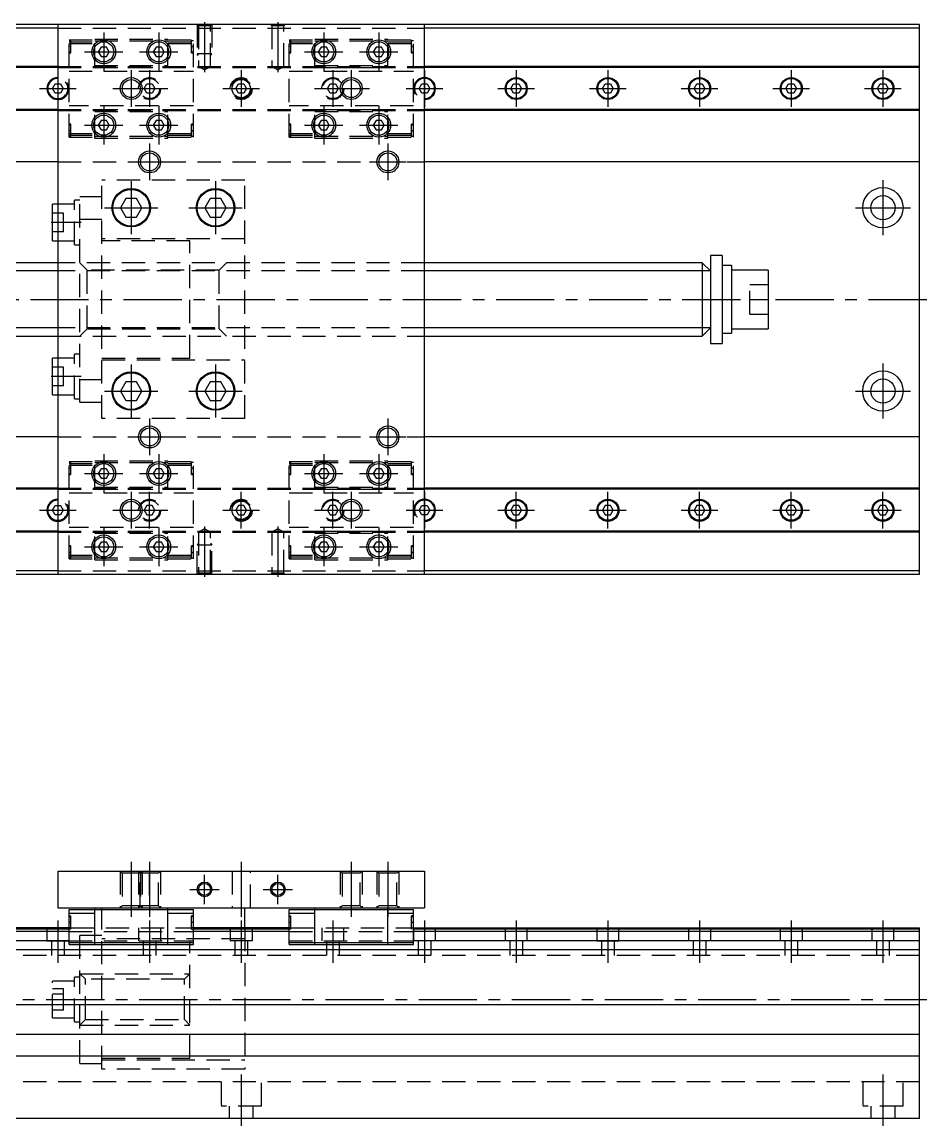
# Model space of a CAD drawing. Extents: x -2 to 717, y -8 to 317.
# Drawn here: x 470.3 to 717, y 15.5 to 316.5 of the extents above; entities that cross this region are included whole.
import ezdxf

# ---------------------------------------------------------------- set-up
doc = ezdxf.new("R2010")
doc.units = 0
doc.header["$LTSCALE"] = 0.5
doc.linetypes.add('CENTER', pattern=[50.8, 31.75, -6.35, 6.35, -6.35])
doc.linetypes.add('DASHED', pattern=[19.05, 12.7, -6.35])
for name, color, linetype in [('MSM_CENTER', 1, 'CENTER'), ('MSM_CONTINUOUS', 7, 'CONTINUOUS'), ('MSM_DASHED', 4, 'DASHED'), ('MSM_NARROW', 5, 'CONTINUOUS')]:
    doc.layers.add(name, color=color, linetype=linetype)

msp = doc.modelspace()

# ---------------------------------------------------------------- linework, layer by layer
at = {"layer": 'MSM_CENTER'}
for p, q in [((520.02, 316.54), (520.02, 302.86)), ((540.02, 316.54), (540.02, 302.86)), ((492.52, 313.66), (492.52, 303.16)), ((507.52, 313.66), (507.52, 303.16)), ((552.52, 313.66), (552.52, 303.16)), ((567.52, 313.66), (567.52, 303.16)), ((483.6, 309.91), (483.05, 309.91)), ((487.27, 308.41), (497.77, 308.41)), ((502.27, 308.41), (512.77, 308.41)), ((517, 309.91), (516.45, 309.91)), ((543.6, 309.91), (543.05, 309.91)), ((547.27, 308.41), (557.77, 308.41)), ((562.27, 308.41), (572.77, 308.41)), ((577, 309.91), (576.45, 309.91)), ((480.02, 303.41), (480.02, 293.41)), ((500.02, 303.41), (500.02, 293.41)), ((505.02, 303.41), (505.02, 293.41)), ((530.02, 303.41), (530.02, 293.41)), ((555.02, 303.41), (555.02, 293.41)), ((560.02, 303.41), (560.02, 293.41)), ((580.02, 303.41), (580.02, 293.41)), ((605.02, 303.41), (605.02, 293.41)), ((630.02, 303.41), (630.02, 293.41)), ((655.02, 303.41), (655.02, 293.41)), ((680.02, 303.41), (680.02, 293.41)), ((705.02, 303.41), (705.02, 293.41)), ((475.02, 298.41), (485.02, 298.41)), ((495.02, 298.41), (510.02, 298.41)), ((525.02, 298.41), (535.02, 298.41)), ((550.02, 298.41), (565.02, 298.41)), ((575.02, 298.41), (585.02, 298.41)), ((600.02, 298.41), (610.02, 298.41)), ((625.02, 298.41), (635.02, 298.41)), ((650.02, 298.41), (660.02, 298.41)), ((675.02, 298.41), (685.02, 298.41)), ((700.02, 298.41), (710.02, 298.41)), ((492.52, 293.66), (492.52, 283.16)), ((507.52, 293.66), (507.52, 283.16)), ((552.52, 293.66), (552.52, 283.16)), ((567.52, 293.66), (567.52, 283.16)), ((483.6, 286.91), (483.05, 286.91)), ((487.27, 288.41), (497.77, 288.41)), ((502.27, 288.41), (512.77, 288.41)), ((517, 286.91), (516.45, 286.91)), ((543.6, 286.91), (543.05, 286.91)), ((547.27, 288.41), (557.77, 288.41)), ((562.27, 288.41), (572.77, 288.41)), ((577, 286.91), (576.45, 286.91)), ((505.02, 283.41), (505.02, 273.41)), ((570.02, 283.41), (570.02, 273.41)), ((500.02, 278.41), (510.02, 278.41)), ((565.02, 278.41), (575.02, 278.41)), ((500.02, 273.16), (500.02, 258.66)), ((523.02, 273.16), (523.02, 258.66)), ((705.02, 273.41), (705.02, 258.41)), ((492.77, 265.91), (507.27, 265.91)), ((515.77, 265.91), (530.27, 265.91)), ((697.52, 265.91), (712.52, 265.91)), ((486.4, 261.91), (478.15, 261.91)), ((243.92, 240.91), (717.02, 240.91)), ((500.02, 223.16), (500.02, 208.66)), ((523.02, 223.16), (523.02, 208.66)), ((705.02, 223.41), (705.02, 208.41)), ((486.4, 219.91), (478.15, 219.91)), ((492.77, 215.91), (507.27, 215.91)), ((515.77, 215.91), (530.27, 215.91)), ((697.52, 215.91), (712.52, 215.91)), ((505.02, 208.41), (505.02, 198.41)), ((570.02, 208.41), (570.02, 198.41)), ((500.02, 203.41), (510.02, 203.41)), ((565.02, 203.41), (575.02, 203.41)), ((492.52, 198.66), (492.52, 188.16)), ((507.52, 198.66), (507.52, 188.16)), ((552.52, 198.66), (552.52, 188.16)), ((567.52, 198.66), (567.52, 188.16)), ((483.6, 194.91), (483.05, 194.91)), ((487.27, 193.41), (497.77, 193.41)), ((502.27, 193.41), (512.77, 193.41)), ((517, 194.91), (516.45, 194.91)), ((543.6, 194.91), (543.05, 194.91)), ((547.27, 193.41), (557.77, 193.41)), ((562.27, 193.41), (572.77, 193.41)), ((577, 194.91), (576.45, 194.91)), ((480.02, 188.41), (480.02, 178.41)), ((500.02, 188.41), (500.02, 178.41)), ((505.02, 178.41), (505.02, 188.41)), ((530.02, 178.41), (530.02, 188.41)), ((555.02, 178.41), (555.02, 188.41)), ((560.02, 188.41), (560.02, 178.41)), ((580.02, 188.41), (580.02, 178.41)), ((605.02, 178.41), (605.02, 188.41)), ((630.02, 178.41), (630.02, 188.41)), ((655.02, 178.41), (655.02, 188.41)), ((680.02, 178.41), (680.02, 188.41)), ((705.02, 178.41), (705.02, 188.41)), ((475.02, 183.41), (485.02, 183.41)), ((495.02, 183.41), (510.02, 183.41)), ((525.02, 183.41), (535.02, 183.41)), ((550.02, 183.41), (565.02, 183.41)), ((575.02, 183.41), (585.02, 183.41)), ((600.02, 183.41), (610.02, 183.41)), ((625.02, 183.41), (635.02, 183.41)), ((650.02, 183.41), (660.02, 183.41)), ((675.02, 183.41), (685.02, 183.41)), ((700.02, 183.41), (710.02, 183.41)), ((492.52, 178.66), (492.52, 168.16)), ((507.52, 178.66), (507.52, 168.16)), ((520.02, 178.97), (520.02, 165.29)), ((540.02, 178.97), (540.02, 165.29)), ((552.52, 178.66), (552.52, 168.16)), ((567.52, 178.66), (567.52, 168.16)), ((483.6, 171.91), (483.05, 171.91)), ((487.27, 173.41), (497.77, 173.41)), ((502.27, 173.41), (512.77, 173.41)), ((517, 171.91), (516.45, 171.91)), ((543.6, 171.91), (543.05, 171.91)), ((547.27, 173.41), (557.77, 173.41)), ((562.27, 173.41), (572.77, 173.41)), ((577, 171.91), (576.45, 171.91)), ((500.02, 87.5), (500.02, 72.5)), ((505.02, 87.5), (505.02, 72.5)), ((530.02, 87.5), (530.02, 72.5)), ((560.02, 87.5), (560.02, 72.5)), ((570.02, 87.5), (570.02, 72.5)), ((520.02, 76), (520.02, 84)), ((540.02, 76), (540.02, 84)), ((516.02, 80), (524.02, 80)), ((536.02, 80), (544.02, 80)), ((480.02, 71.5), (480.02, 60)), ((483.6, 71), (483.05, 71)), ((505.02, 71.5), (505.02, 60)), ((517, 71), (516.45, 71)), ((530.02, 71.5), (530.02, 60)), ((543.6, 71), (543.05, 71)), ((555.02, 71.5), (555.02, 60)), ((577, 71), (576.45, 71)), ((580.02, 71.5), (580.02, 60)), ((605.02, 71.5), (605.02, 60)), ((630.02, 71.5), (630.02, 60)), ((655.02, 71.5), (655.02, 60)), ((680.02, 71.5), (680.02, 60)), ((705.02, 71.5), (705.02, 60)), ((273.62, 50), (717.02, 50)), ((530.02, 29.5), (530.02, 15.5)), ((705.02, 29.5), (705.02, 15.5))]:
    msp.add_line(p, q, dxfattribs=at)
at = {"layer": 'MSM_CONTINUOUS'}
for p, q in [((480.02, 314.91), (345.02, 314.91)), ((715.02, 315.91), (345.07, 315.91)), ((480.02, 315.91), (480.02, 165.91)), ((580.02, 165.91), (580.02, 315.91)), ((715.02, 314.91), (580.02, 314.91)), ((715.02, 165.91), (715.02, 315.91)), ((491.79, 309.69), (491.05, 308.41)), ((491.05, 308.41), (491.79, 307.13)), ((493.26, 309.69), (491.79, 309.69)), ((491.79, 307.13), (493.26, 307.13)), ((494, 308.41), (493.26, 309.69)), ((493.26, 307.13), (494, 308.41)), ((506.79, 309.69), (506.05, 308.41)), ((506.05, 308.41), (506.79, 307.13)), ((508.26, 309.69), (506.79, 309.69)), ((506.79, 307.13), (508.26, 307.13)), ((509, 308.41), (508.26, 309.69)), ((508.26, 307.13), (509, 308.41)), ((551.79, 309.69), (551.05, 308.41)), ((551.05, 308.41), (551.79, 307.13)), ((553.26, 309.69), (551.79, 309.69)), ((551.79, 307.13), (553.26, 307.13)), ((554, 308.41), (553.26, 309.69)), ((553.26, 307.13), (554, 308.41)), ((566.79, 309.69), (566.05, 308.41)), ((566.05, 308.41), (566.79, 307.13)), ((568.26, 309.69), (566.79, 309.69)), ((566.79, 307.13), (568.26, 307.13)), ((569, 308.41), (568.26, 309.69)), ((568.26, 307.13), (569, 308.41)), ((480.02, 304.41), (345.02, 304.41)), ((480.02, 304.11), (345.02, 304.11)), ((715.02, 304.41), (580.02, 304.41)), ((714.97, 304.11), (580.02, 304.11)), ((714.97, 292.41), (714.97, 304.41)), ((478.55, 298.41), (479.29, 299.69)), ((479.29, 297.13), (478.55, 298.41)), ((479.29, 299.69), (480.02, 299.69)), ((580.02, 299.69), (580.76, 299.69)), ((580.76, 299.69), (581.5, 298.41)), ((581.5, 298.41), (580.76, 297.13)), ((603.55, 298.41), (604.29, 299.69)), ((604.29, 297.13), (603.55, 298.41)), ((604.29, 299.69), (605.76, 299.69)), ((605.76, 299.69), (606.5, 298.41)), ((606.5, 298.41), (605.76, 297.13)), ((628.55, 298.41), (629.29, 299.69)), ((629.29, 297.13), (628.55, 298.41)), ((629.29, 299.69), (630.76, 299.69)), ((630.76, 299.69), (631.5, 298.41)), ((631.5, 298.41), (630.76, 297.13)), ((653.55, 298.41), (654.29, 299.69)), ((654.29, 297.13), (653.55, 298.41)), ((654.29, 299.69), (655.76, 299.69)), ((655.76, 299.69), (656.5, 298.41)), ((656.5, 298.41), (655.76, 297.13)), ((678.55, 298.41), (679.29, 299.69)), ((679.29, 297.13), (678.55, 298.41)), ((679.29, 299.69), (680.76, 299.69)), ((680.76, 299.69), (681.5, 298.41)), ((681.5, 298.41), (680.76, 297.13)), ((703.55, 298.41), (704.29, 299.69)), ((704.29, 297.13), (703.55, 298.41)), ((704.29, 299.69), (705.76, 299.69)), ((705.76, 299.69), (706.5, 298.41)), ((706.5, 298.41), (705.76, 297.13)), ((480.02, 297.13), (479.29, 297.13)), ((580.76, 297.13), (580.02, 297.13)), ((605.76, 297.13), (604.29, 297.13)), ((630.76, 297.13), (629.29, 297.13)), ((655.76, 297.13), (654.29, 297.13)), ((680.76, 297.13), (679.29, 297.13)), ((705.76, 297.13), (704.29, 297.13)), ((480.02, 292.71), (345.02, 292.71)), ((480.02, 292.41), (345.02, 292.41)), ((714.97, 292.71), (580.02, 292.71)), ((714.97, 292.41), (580.02, 292.41)), ((491.79, 289.69), (491.05, 288.41)), ((493.26, 289.69), (491.79, 289.69)), ((494, 288.41), (493.26, 289.69)), ((506.79, 289.69), (506.05, 288.41)), ((508.26, 289.69), (506.79, 289.69)), ((509, 288.41), (508.26, 289.69)), ((551.79, 289.69), (551.05, 288.41)), ((553.26, 289.69), (551.79, 289.69)), ((554, 288.41), (553.26, 289.69)), ((566.79, 289.69), (566.05, 288.41)), ((568.26, 289.69), (566.79, 289.69)), ((569, 288.41), (568.26, 289.69)), ((491.05, 288.41), (491.79, 287.13)), ((491.79, 287.13), (493.26, 287.13)), ((493.26, 287.13), (494, 288.41)), ((506.05, 288.41), (506.79, 287.13)), ((506.79, 287.13), (508.26, 287.13)), ((508.26, 287.13), (509, 288.41)), ((551.05, 288.41), (551.79, 287.13)), ((551.79, 287.13), (553.26, 287.13)), ((553.26, 287.13), (554, 288.41)), ((566.05, 288.41), (566.79, 287.13)), ((566.79, 287.13), (568.26, 287.13)), ((568.26, 287.13), (569, 288.41)), ((480.02, 278.41), (345.02, 278.41)), ((715.02, 278.41), (580.02, 278.41)), ((498.56, 268.45), (497.09, 265.91)), ((501.49, 268.45), (498.56, 268.45)), ((502.96, 265.91), (501.49, 268.45)), ((521.56, 268.45), (520.09, 265.91)), ((524.49, 268.45), (521.56, 268.45)), ((525.96, 265.91), (524.49, 268.45)), ((478.52, 256.91), (478.52, 266.91)), ((480.02, 266.91), (478.52, 266.91)), ((497.09, 265.91), (498.56, 263.37)), ((501.49, 263.37), (502.96, 265.91)), ((520.09, 265.91), (521.56, 263.37)), ((524.49, 263.37), (525.96, 265.91)), ((498.56, 263.37), (501.49, 263.37)), ((521.56, 263.37), (524.49, 263.37)), ((478.52, 256.91), (480.02, 256.91)), ((658.02, 252.91), (658.02, 228.91)), ((661.22, 252.91), (658.02, 252.91)), ((661.22, 252.91), (661.22, 228.91)), ((480.02, 250.91), (345.02, 250.91)), ((655.77, 250.91), (580.02, 250.91)), ((658.02, 248.66), (655.77, 250.91)), ((655.77, 250.91), (655.77, 230.91)), ((663.72, 250.11), (661.22, 250.11)), ((663.72, 250.11), (663.72, 231.71)), ((673.72, 248.91), (663.72, 248.91)), ((673.72, 248.91), (673.72, 232.91)), ((655.77, 230.91), (658.02, 233.16)), ((663.72, 232.91), (673.72, 232.91)), ((345.02, 230.91), (480.02, 230.91)), ((580.02, 230.91), (655.77, 230.91)), ((658.02, 228.91), (661.22, 228.91)), ((661.22, 231.71), (663.72, 231.71)), ((478.52, 214.91), (478.52, 224.91)), ((480.02, 224.91), (478.52, 224.91)), ((498.56, 218.45), (497.09, 215.91)), ((501.49, 218.45), (498.56, 218.45)), ((502.96, 215.91), (501.49, 218.45)), ((521.56, 218.45), (520.09, 215.91)), ((524.49, 218.45), (521.56, 218.45)), ((525.96, 215.91), (524.49, 218.45)), ((478.52, 214.91), (480.02, 214.91)), ((497.09, 215.91), (498.56, 213.37)), ((501.49, 213.37), (502.96, 215.91)), ((520.09, 215.91), (521.56, 213.37)), ((524.49, 213.37), (525.96, 215.91)), ((498.56, 213.37), (501.49, 213.37)), ((521.56, 213.37), (524.49, 213.37)), ((480.02, 203.41), (345.02, 203.41)), ((715.02, 203.41), (580.02, 203.41)), ((491.79, 194.69), (491.05, 193.41)), ((491.05, 193.41), (491.79, 192.13)), ((493.26, 194.69), (491.79, 194.69)), ((494, 193.41), (493.26, 194.69)), ((493.26, 192.13), (494, 193.41)), ((506.79, 194.69), (506.05, 193.41)), ((506.05, 193.41), (506.79, 192.13)), ((508.26, 194.69), (506.79, 194.69)), ((509, 193.41), (508.26, 194.69)), ((508.26, 192.13), (509, 193.41)), ((551.79, 194.69), (551.05, 193.41)), ((551.05, 193.41), (551.79, 192.13)), ((553.26, 194.69), (551.79, 194.69)), ((554, 193.41), (553.26, 194.69)), ((553.26, 192.13), (554, 193.41)), ((566.79, 194.69), (566.05, 193.41)), ((566.05, 193.41), (566.79, 192.13)), ((568.26, 194.69), (566.79, 194.69)), ((569, 193.41), (568.26, 194.69)), ((568.26, 192.13), (569, 193.41)), ((491.79, 192.13), (493.26, 192.13)), ((506.79, 192.13), (508.26, 192.13)), ((551.79, 192.13), (553.26, 192.13)), ((566.79, 192.13), (568.26, 192.13)), ((480.02, 189.41), (345.02, 189.41)), ((480.02, 189.11), (345.02, 189.11)), ((714.97, 189.41), (580.02, 189.41)), ((714.97, 189.11), (580.02, 189.11)), ((714.97, 177.41), (714.97, 189.41)), ((478.55, 183.41), (479.29, 184.69)), ((479.29, 184.69), (480.02, 184.69)), ((580.02, 184.69), (580.76, 184.69)), ((580.76, 184.69), (581.5, 183.41)), ((604.29, 184.69), (603.55, 183.41)), ((605.76, 184.69), (604.29, 184.69)), ((606.5, 183.41), (605.76, 184.69)), ((629.29, 184.69), (628.55, 183.41)), ((630.76, 184.69), (629.29, 184.69)), ((631.5, 183.41), (630.76, 184.69)), ((654.29, 184.69), (653.55, 183.41)), ((655.76, 184.69), (654.29, 184.69)), ((656.5, 183.41), (655.76, 184.69)), ((679.29, 184.69), (678.55, 183.41)), ((680.76, 184.69), (679.29, 184.69)), ((681.5, 183.41), (680.76, 184.69)), ((704.29, 184.69), (703.55, 183.41)), ((705.76, 184.69), (704.29, 184.69)), ((706.5, 183.41), (705.76, 184.69)), ((479.29, 182.13), (478.55, 183.41)), ((480.02, 182.13), (479.29, 182.13)), ((580.76, 182.13), (580.02, 182.13)), ((581.5, 183.41), (580.76, 182.13)), ((603.55, 183.41), (604.29, 182.13)), ((604.29, 182.13), (605.76, 182.13)), ((605.76, 182.13), (606.5, 183.41)), ((628.55, 183.41), (629.29, 182.13)), ((629.29, 182.13), (630.76, 182.13)), ((630.76, 182.13), (631.5, 183.41)), ((653.55, 183.41), (654.29, 182.13)), ((654.29, 182.13), (655.76, 182.13)), ((655.76, 182.13), (656.5, 183.41)), ((678.55, 183.41), (679.29, 182.13)), ((679.29, 182.13), (680.76, 182.13)), ((680.76, 182.13), (681.5, 183.41)), ((703.55, 183.41), (704.29, 182.13)), ((704.29, 182.13), (705.76, 182.13)), ((705.76, 182.13), (706.5, 183.41)), ((480.02, 177.71), (345.02, 177.71)), ((714.97, 177.71), (580.02, 177.71)), ((480.02, 177.41), (345.02, 177.41)), ((491.79, 174.69), (491.05, 173.41)), ((493.26, 174.69), (491.79, 174.69)), ((494, 173.41), (493.26, 174.69)), ((506.79, 174.69), (506.05, 173.41)), ((508.26, 174.69), (506.79, 174.69)), ((509, 173.41), (508.26, 174.69)), ((551.79, 174.69), (551.05, 173.41)), ((553.26, 174.69), (551.79, 174.69)), ((554, 173.41), (553.26, 174.69)), ((566.79, 174.69), (566.05, 173.41)), ((568.26, 174.69), (566.79, 174.69)), ((569, 173.41), (568.26, 174.69)), ((715.02, 177.41), (580.02, 177.41)), ((491.05, 173.41), (491.79, 172.13)), ((491.79, 172.13), (493.26, 172.13)), ((493.26, 172.13), (494, 173.41)), ((506.05, 173.41), (506.79, 172.13)), ((506.79, 172.13), (508.26, 172.13)), ((508.26, 172.13), (509, 173.41)), ((551.05, 173.41), (551.79, 172.13)), ((551.79, 172.13), (553.26, 172.13)), ((553.26, 172.13), (554, 173.41)), ((566.05, 173.41), (566.79, 172.13)), ((566.79, 172.13), (568.26, 172.13)), ((568.26, 172.13), (569, 173.41)), ((480.02, 166.91), (345.02, 166.91)), ((715.02, 165.91), (345.07, 165.91)), ((715.02, 166.91), (580.02, 166.91)), ((480.02, 85), (480.02, 75)), ((480.02, 85), (580.02, 85)), ((580.02, 85), (580.02, 75)), ((480.02, 75), (580.02, 75)), ((483.07, 74.5), (516.97, 74.5)), ((483.07, 65), (483.07, 74.5)), ((483.07, 73.5), (490.07, 73.5)), ((483.07, 72.8), (483.57, 72.8)), ((483.57, 72.5), (483.07, 72.5)), ((483.57, 69.2), (483.57, 72.8)), ((490.07, 65), (490.07, 75)), ((509.97, 65), (509.97, 75)), ((509.97, 73.5), (516.97, 73.5)), ((516.47, 69.2), (516.47, 72.8)), ((516.97, 72.8), (516.47, 72.8)), ((516.97, 72.5), (516.47, 72.5)), ((516.97, 65), (516.97, 74.5)), ((531.02, 69.5), (531.02, 75)), ((543.07, 65), (543.07, 74.5)), ((543.07, 74.5), (576.97, 74.5)), ((543.07, 73.5), (550.07, 73.5)), ((543.07, 72.8), (543.57, 72.8)), ((543.57, 72.5), (543.07, 72.5)), ((543.57, 69.2), (543.57, 72.8)), ((550.07, 65), (550.07, 75)), ((569.97, 65), (569.97, 75)), ((569.97, 73.5), (576.97, 73.5)), ((576.97, 72.8), (576.47, 72.8)), ((576.47, 69.2), (576.47, 72.8)), ((576.97, 72.5), (576.47, 72.5)), ((576.97, 65), (576.97, 74.5)), ((483.57, 69.5), (345.02, 69.5)), ((543.57, 69.5), (516.47, 69.5)), ((576.47, 69.5), (714.97, 69.5)), ((714.97, 63.5), (714.97, 69.5)), ((483.57, 69.2), (345.02, 69.2)), ((483.07, 68.55), (345.02, 68.55)), ((483.57, 69.2), (483.07, 69.2)), ((516.47, 69.2), (516.97, 69.2)), ((543.07, 69.2), (516.97, 69.2)), ((543.07, 68.55), (516.97, 68.55)), ((543.57, 69.2), (543.07, 69.2)), ((714.97, 69.2), (576.97, 69.2)), ((714.97, 68.55), (576.97, 68.55)), ((483.07, 65.95), (345.02, 65.95)), ((715.02, 63.5), (345.02, 63.5)), ((483.07, 65.5), (516.97, 65.5)), ((483.07, 65), (516.97, 65)), ((543.07, 65.5), (576.97, 65.5)), ((543.07, 65), (576.97, 65)), ((714.97, 65.95), (576.97, 65.95)), ((715.02, 17.5), (715.02, 63.5)), ((715.02, 48.5), (345.02, 48.5)), ((345.02, 40.5), (715.02, 40.5)), ((715.02, 34.5), (345.02, 34.5)), ((715.02, 17.5), (345.02, 17.5))]:
    msp.add_line(p, q, dxfattribs=at)
for centre, radius in [((492.52, 308.41), 3.25), ((492.52, 308.41), 2.75), ((507.52, 308.41), 3.25), ((507.52, 308.41), 2.75), ((552.52, 308.41), 3.25), ((552.52, 308.41), 2.75), ((567.52, 308.41), 3.25), ((567.52, 308.41), 2.75), ((605.02, 298.41), 3), ((605.02, 298.41), 2.75), ((630.02, 298.41), 3), ((630.02, 298.41), 2.75), ((655.02, 298.41), 3), ((655.02, 298.41), 2.75), ((680.02, 298.41), 3), ((680.02, 298.41), 2.75), ((705.02, 298.41), 3), ((705.02, 298.41), 2.75), ((500.02, 298.41), 2.46), ((530.02, 298.41), 2.5), ((560.02, 298.41), 2.46), ((492.52, 288.41), 3.25), ((492.52, 288.41), 2.75), ((507.52, 288.41), 3.25), ((507.52, 288.41), 2.75), ((552.52, 288.41), 3.25), ((552.52, 288.41), 2.75), ((567.52, 288.41), 3.25), ((567.52, 288.41), 2.75), ((505.02, 278.41), 2.46), ((570.02, 278.41), 2.46), ((500.02, 265.91), 5.25), ((523.02, 265.91), 5.25), ((705.02, 265.91), 5.5), ((500.02, 265.91), 5), ((523.02, 265.91), 5), ((705.02, 265.91), 3.3), ((500.02, 215.91), 5.25), ((500.02, 215.91), 5), ((523.02, 215.91), 5.25), ((523.02, 215.91), 5), ((705.02, 215.91), 5.5), ((705.02, 215.91), 3.3), ((505.02, 203.41), 2.46), ((570.02, 203.41), 2.46), ((492.52, 193.41), 3.25), ((492.52, 193.41), 2.75), ((507.52, 193.41), 3.25), ((507.52, 193.41), 2.75), ((552.52, 193.41), 3.25), ((552.52, 193.41), 2.75), ((567.52, 193.41), 3.25), ((567.52, 193.41), 2.75), ((500.02, 183.41), 2.46), ((530.02, 183.41), 2.5), ((560.02, 183.41), 2.46), ((605.02, 183.41), 3), ((605.02, 183.41), 2.75), ((630.02, 183.41), 3), ((630.02, 183.41), 2.75), ((655.02, 183.41), 3), ((655.02, 183.41), 2.75), ((680.02, 183.41), 3), ((680.02, 183.41), 2.75), ((705.02, 183.41), 3), ((705.02, 183.41), 2.75), ((492.52, 173.41), 3.25), ((492.52, 173.41), 2.75), ((507.52, 173.41), 3.25), ((507.52, 173.41), 2.75), ((552.52, 173.41), 3.25), ((552.52, 173.41), 2.75), ((567.52, 173.41), 3.25), ((567.52, 173.41), 2.75), ((520.02, 80), 1.62), ((540.02, 80), 1.62)]:
    msp.add_circle(centre, radius, dxfattribs=at)
for centre, radius, start, end in [((480.02, 298.41), 3, 90, 270), ((480.02, 298.41), 2.75, 90, 270), ((580.02, 298.41), 3, 270, 90), ((580.02, 298.41), 2.75, 270, 90), ((480.02, 183.41), 3, 90, 270), ((480.02, 183.41), 2.75, 90, 270), ((580.02, 183.41), 3, 270, 90), ((580.02, 183.41), 2.75, 270, 90)]:
    msp.add_arc(centre, radius, start, end, dxfattribs=at)
at = {"layer": 'MSM_DASHED'}
for p, q in [((480.02, 314.91), (580.02, 314.91)), ((518.02, 315.91), (518.4, 315.54)), ((518.02, 315.91), (518.02, 307.91)), ((518.4, 315.54), (518.4, 304.41)), ((521.65, 315.54), (518.4, 315.54)), ((521.65, 315.54), (522.02, 315.91)), ((521.65, 304.41), (521.65, 315.54)), ((522.02, 315.91), (522.02, 307.91)), ((538.02, 315.91), (538.4, 315.54)), ((538.4, 315.54), (538.4, 304.41)), ((541.65, 315.54), (538.4, 315.54)), ((541.65, 315.54), (542.02, 315.91)), ((541.65, 304.41), (541.65, 315.54)), ((483.07, 285.16), (483.07, 311.66)), ((483.07, 311.66), (490.07, 311.66)), ((483.57, 311.41), (483.07, 311.41)), ((483.07, 311.16), (490.07, 311.16)), ((483.07, 310.66), (490.07, 310.66)), ((483.57, 308.11), (483.57, 311.66)), ((490.07, 311.91), (509.97, 311.91)), ((490.07, 304.16), (490.07, 311.91)), ((490.07, 311.41), (509.97, 311.41)), ((509.97, 304.16), (509.97, 311.91)), ((509.97, 311.66), (516.97, 311.66)), ((509.97, 311.16), (516.97, 311.16)), ((509.97, 310.66), (516.97, 310.66)), ((516.47, 308.11), (516.47, 311.66)), ((516.97, 311.41), (516.47, 311.41)), ((516.97, 285.16), (516.97, 311.66)), ((543.07, 311.66), (550.07, 311.66)), ((543.07, 285.16), (543.07, 311.66)), ((543.57, 311.41), (543.07, 311.41)), ((543.07, 311.16), (550.07, 311.16)), ((543.07, 310.66), (550.07, 310.66)), ((543.57, 308.11), (543.57, 311.66)), ((550.07, 311.91), (569.97, 311.91)), ((550.07, 304.16), (550.07, 311.91)), ((550.07, 311.41), (569.97, 311.41)), ((569.97, 304.16), (569.97, 311.91)), ((569.97, 311.66), (576.97, 311.66)), ((569.97, 311.16), (576.97, 311.16)), ((569.97, 310.66), (576.97, 310.66)), ((576.47, 308.11), (576.47, 311.66)), ((576.97, 311.41), (576.47, 311.41)), ((576.97, 285.16), (576.97, 311.66)), ((483.57, 309.91), (483.07, 309.91)), ((483.07, 308.41), (483.57, 308.41)), ((483.07, 308.11), (483.57, 308.11)), ((516.47, 309.91), (516.97, 309.91)), ((516.47, 308.41), (516.97, 308.41)), ((516.47, 308.11), (516.97, 308.11)), ((522.02, 307.91), (518.02, 307.91)), ((518.4, 307.41), (518.02, 307.91)), ((521.65, 307.41), (522.02, 307.91)), ((543.57, 309.91), (543.07, 309.91)), ((543.07, 308.41), (543.57, 308.41)), ((543.07, 308.11), (543.57, 308.11)), ((576.47, 309.91), (576.97, 309.91)), ((576.47, 308.41), (576.97, 308.41)), ((576.47, 308.11), (576.97, 308.11)), ((480.02, 304.41), (580.02, 304.41)), ((480.02, 304.11), (580.02, 304.11)), ((490.07, 304.66), (509.97, 304.66)), ((490.07, 304.16), (509.97, 304.16)), ((518.4, 304.41), (520.02, 303.48)), ((520.02, 303.48), (521.65, 304.41)), ((538.4, 304.41), (540.02, 303.48)), ((540.02, 303.48), (541.65, 304.41)), ((550.07, 304.66), (569.97, 304.66)), ((550.07, 304.16), (569.97, 304.16)), ((480.02, 301.56), (480.02, 295.26)), ((483.07, 303.16), (516.97, 303.16)), ((543.07, 303.16), (576.97, 303.16)), ((480.02, 299.69), (480.76, 299.69)), ((480.76, 299.69), (481.5, 298.41)), ((481.5, 298.41), (480.76, 297.13)), ((503.55, 298.41), (504.29, 299.69)), ((504.29, 297.13), (503.55, 298.41)), ((504.29, 299.69), (505.76, 299.69)), ((505.76, 299.69), (506.5, 298.41)), ((506.5, 298.41), (505.76, 297.13)), ((528.55, 298.41), (529.29, 299.69)), ((529.29, 297.13), (528.55, 298.41)), ((529.29, 299.69), (530.76, 299.69)), ((530.76, 299.69), (531.5, 298.41)), ((531.5, 298.41), (530.76, 297.13)), ((553.55, 298.41), (554.29, 299.69)), ((554.29, 297.13), (553.55, 298.41)), ((554.29, 299.69), (555.76, 299.69)), ((555.76, 299.69), (556.5, 298.41)), ((556.5, 298.41), (555.76, 297.13)), ((578.55, 298.41), (579.29, 299.69)), ((579.29, 297.13), (578.55, 298.41)), ((579.29, 299.69), (580.02, 299.69)), ((480.76, 297.13), (480.02, 297.13)), ((505.76, 297.13), (504.29, 297.13)), ((530.76, 297.13), (529.29, 297.13)), ((555.76, 297.13), (554.29, 297.13)), ((580.02, 297.13), (579.29, 297.13)), ((480.02, 292.71), (580.02, 292.71)), ((480.02, 292.41), (580.02, 292.41)), ((516.97, 293.66), (483.07, 293.66)), ((490.07, 292.66), (509.97, 292.66)), ((490.07, 284.91), (490.07, 292.66)), ((490.07, 292.16), (509.97, 292.16)), ((509.97, 284.91), (509.97, 292.66)), ((576.97, 293.66), (543.07, 293.66)), ((550.07, 292.66), (569.97, 292.66)), ((550.07, 284.91), (550.07, 292.66)), ((550.07, 292.16), (569.97, 292.16)), ((569.97, 284.91), (569.97, 292.66)), ((483.57, 288.71), (483.07, 288.71)), ((483.57, 288.41), (483.07, 288.41)), ((483.57, 286.91), (483.07, 286.91)), ((483.07, 286.16), (490.07, 286.16)), ((483.57, 285.16), (483.57, 288.71)), ((509.97, 286.16), (516.97, 286.16)), ((516.47, 285.16), (516.47, 288.71)), ((516.97, 288.71), (516.47, 288.71)), ((516.97, 288.41), (516.47, 288.41)), ((516.47, 286.91), (516.97, 286.91)), ((543.57, 288.71), (543.07, 288.71)), ((543.57, 288.41), (543.07, 288.41)), ((543.57, 286.91), (543.07, 286.91)), ((543.07, 286.16), (550.07, 286.16)), ((543.57, 285.16), (543.57, 288.71)), ((569.97, 286.16), (576.97, 286.16)), ((576.47, 285.16), (576.47, 288.71)), ((576.97, 288.71), (576.47, 288.71)), ((576.97, 288.41), (576.47, 288.41)), ((576.47, 286.91), (576.97, 286.91)), ((483.07, 285.66), (490.07, 285.66)), ((483.07, 285.41), (483.57, 285.41)), ((483.07, 285.16), (490.07, 285.16)), ((490.07, 285.41), (509.97, 285.41)), ((490.07, 284.91), (509.97, 284.91)), ((509.97, 285.66), (516.97, 285.66)), ((509.97, 285.16), (516.97, 285.16)), ((516.47, 285.41), (516.97, 285.41)), ((543.07, 285.66), (550.07, 285.66)), ((543.07, 285.41), (543.57, 285.41)), ((543.07, 285.16), (550.07, 285.16)), ((550.07, 285.41), (569.97, 285.41)), ((550.07, 284.91), (569.97, 284.91)), ((569.97, 285.66), (576.97, 285.66)), ((569.97, 285.16), (576.97, 285.16)), ((576.47, 285.41), (576.97, 285.41)), ((480.02, 278.41), (580.02, 278.41)), ((531.02, 273.41), (492.02, 273.41)), ((492.02, 208.41), (492.02, 273.41)), ((531.02, 208.41), (531.02, 273.41)), ((484.52, 255.81), (484.52, 268.01)), ((486.02, 268.01), (484.52, 268.01)), ((492.02, 268.91), (486.02, 268.91)), ((486.02, 212.91), (486.02, 268.91)), ((484.52, 266.91), (480.02, 266.91)), ((481.52, 264.45), (478.52, 264.45)), ((481.52, 261.91), (478.52, 261.91)), ((481.52, 259.37), (481.52, 264.45)), ((486.02, 262.77), (492.02, 262.77)), ((481.52, 259.37), (478.52, 259.37)), ((480.02, 256.91), (484.52, 256.91)), ((531.02, 257.41), (492.02, 257.41)), ((516.02, 256.91), (492.02, 256.91)), ((516.02, 224.91), (516.02, 256.91)), ((484.52, 255.81), (486.02, 255.81)), ((580.02, 250.91), (480.02, 250.91)), ((488.02, 248.91), (486.02, 250.91)), ((526.02, 250.91), (524.02, 248.91)), ((580.02, 248.66), (480.02, 248.66)), ((524.02, 248.91), (488.02, 248.91)), ((488.02, 232.91), (488.02, 248.91)), ((524.02, 232.91), (524.02, 248.91)), ((668.72, 244.97), (673.72, 244.97)), ((668.72, 236.85), (668.72, 244.97)), ((668.72, 240.91), (673.72, 240.91)), ((668.72, 236.85), (673.72, 236.85)), ((580.02, 233.16), (480.02, 233.16)), ((486.02, 230.91), (488.02, 232.91)), ((488.02, 232.91), (524.02, 232.91)), ((524.02, 232.91), (526.02, 230.91)), ((480.02, 230.91), (580.02, 230.91)), ((484.52, 213.81), (484.52, 226.01)), ((486.02, 226.01), (484.52, 226.01)), ((484.52, 224.91), (480.02, 224.91)), ((492.02, 224.91), (516.02, 224.91)), ((492.02, 224.41), (531.02, 224.41)), ((481.52, 222.45), (478.52, 222.45)), ((481.52, 219.91), (478.52, 219.91)), ((481.52, 217.37), (481.52, 222.45)), ((481.52, 217.37), (478.52, 217.37)), ((486.02, 219.06), (492.02, 219.06)), ((480.02, 214.91), (484.52, 214.91)), ((484.52, 213.81), (486.02, 213.81)), ((486.02, 212.91), (492.02, 212.91)), ((531.02, 208.41), (492.02, 208.41)), ((480.02, 203.41), (580.02, 203.41)), ((483.07, 196.66), (490.07, 196.66)), ((483.07, 170.16), (483.07, 196.66)), ((483.57, 196.41), (483.07, 196.41)), ((483.07, 196.16), (490.07, 196.16)), ((483.57, 193.11), (483.57, 196.66)), ((490.07, 196.91), (509.97, 196.91)), ((490.07, 189.16), (490.07, 196.91)), ((490.07, 196.41), (509.97, 196.41)), ((509.97, 189.16), (509.97, 196.91)), ((509.97, 196.66), (516.97, 196.66)), ((509.97, 196.16), (516.97, 196.16)), ((516.47, 193.11), (516.47, 196.66)), ((516.97, 196.41), (516.47, 196.41)), ((516.97, 170.16), (516.97, 196.66)), ((543.07, 196.66), (550.07, 196.66)), ((543.07, 170.16), (543.07, 196.66)), ((543.57, 196.41), (543.07, 196.41)), ((543.07, 196.16), (550.07, 196.16)), ((543.57, 193.11), (543.57, 196.66)), ((550.07, 196.91), (569.97, 196.91)), ((550.07, 189.16), (550.07, 196.91)), ((550.07, 196.41), (569.97, 196.41)), ((569.97, 189.16), (569.97, 196.91)), ((569.97, 196.66), (576.97, 196.66)), ((569.97, 196.16), (576.97, 196.16)), ((576.47, 193.11), (576.47, 196.66)), ((576.97, 196.41), (576.47, 196.41)), ((576.97, 170.16), (576.97, 196.66)), ((483.07, 195.66), (490.07, 195.66)), ((483.57, 194.91), (483.07, 194.91)), ((483.07, 193.41), (483.57, 193.41)), ((483.07, 193.11), (483.57, 193.11)), ((509.97, 195.66), (516.97, 195.66)), ((516.47, 194.91), (516.97, 194.91)), ((516.47, 193.41), (516.97, 193.41)), ((516.47, 193.11), (516.97, 193.11)), ((543.07, 195.66), (550.07, 195.66)), ((543.57, 194.91), (543.07, 194.91)), ((543.07, 193.41), (543.57, 193.41)), ((543.07, 193.11), (543.57, 193.11)), ((569.97, 195.66), (576.97, 195.66)), ((576.47, 194.91), (576.97, 194.91)), ((576.47, 193.41), (576.97, 193.41)), ((576.47, 193.11), (576.97, 193.11)), ((490.07, 189.66), (509.97, 189.66)), ((550.07, 189.66), (569.97, 189.66)), ((480.02, 189.41), (580.02, 189.41)), ((480.02, 189.11), (580.02, 189.11)), ((483.07, 188.16), (516.97, 188.16)), ((490.07, 189.16), (509.97, 189.16)), ((543.07, 188.16), (576.97, 188.16)), ((550.07, 189.16), (569.97, 189.16)), ((480.02, 186.56), (480.02, 180.26)), ((480.02, 184.69), (480.76, 184.69)), ((480.76, 184.69), (481.5, 183.41)), ((504.29, 184.69), (503.55, 183.41)), ((505.76, 184.69), (504.29, 184.69)), ((506.5, 183.41), (505.76, 184.69)), ((529.29, 184.69), (528.55, 183.41)), ((530.76, 184.69), (529.29, 184.69)), ((531.5, 183.41), (530.76, 184.69)), ((554.29, 184.69), (553.55, 183.41)), ((555.76, 184.69), (554.29, 184.69)), ((556.5, 183.41), (555.76, 184.69)), ((578.55, 183.41), (579.29, 184.69)), ((579.29, 184.69), (580.02, 184.69)), ((480.76, 182.13), (480.02, 182.13)), ((481.5, 183.41), (480.76, 182.13)), ((503.55, 183.41), (504.29, 182.13)), ((504.29, 182.13), (505.76, 182.13)), ((505.76, 182.13), (506.5, 183.41)), ((528.55, 183.41), (529.29, 182.13)), ((529.29, 182.13), (530.76, 182.13)), ((530.76, 182.13), (531.5, 183.41)), ((553.55, 183.41), (554.29, 182.13)), ((554.29, 182.13), (555.76, 182.13)), ((555.76, 182.13), (556.5, 183.41)), ((579.29, 182.13), (578.55, 183.41)), ((580.02, 182.13), (579.29, 182.13)), ((480.02, 177.71), (580.02, 177.71)), ((516.97, 178.66), (483.07, 178.66)), ((490.07, 177.66), (509.97, 177.66)), ((490.07, 169.91), (490.07, 177.66)), ((509.97, 169.91), (509.97, 177.66)), ((520.02, 178.35), (518.4, 177.41)), ((521.65, 177.41), (520.02, 178.35)), ((540.02, 178.35), (538.4, 177.41)), ((541.65, 177.41), (540.02, 178.35)), ((576.97, 178.66), (543.07, 178.66)), ((550.07, 169.91), (550.07, 177.66)), ((550.07, 177.66), (569.97, 177.66)), ((569.97, 169.91), (569.97, 177.66)), ((480.02, 177.41), (580.02, 177.41)), ((490.07, 177.16), (509.97, 177.16)), ((518.4, 177.41), (518.4, 166.29)), ((521.65, 166.29), (521.65, 177.41)), ((538.4, 177.41), (538.4, 166.29)), ((541.65, 166.29), (541.65, 177.41)), ((550.07, 177.16), (569.97, 177.16)), ((483.57, 173.71), (483.07, 173.71)), ((483.57, 173.41), (483.07, 173.41)), ((483.57, 171.91), (483.07, 171.91)), ((483.57, 170.16), (483.57, 173.71)), ((516.47, 170.16), (516.47, 173.71)), ((516.97, 173.71), (516.47, 173.71)), ((516.97, 173.41), (516.47, 173.41)), ((516.47, 171.91), (516.97, 171.91)), ((518.4, 174.41), (518.02, 173.91)), ((522.02, 173.91), (518.02, 173.91)), ((518.02, 165.91), (518.02, 173.91)), ((521.65, 174.41), (522.02, 173.91)), ((522.02, 165.91), (522.02, 173.91)), ((543.57, 173.71), (543.07, 173.71)), ((543.57, 173.41), (543.07, 173.41)), ((543.57, 171.91), (543.07, 171.91)), ((543.57, 170.16), (543.57, 173.71)), ((576.47, 170.16), (576.47, 173.71)), ((576.97, 173.71), (576.47, 173.71)), ((576.97, 173.41), (576.47, 173.41)), ((576.47, 171.91), (576.97, 171.91)), ((483.07, 171.16), (490.07, 171.16)), ((483.07, 170.66), (490.07, 170.66)), ((483.07, 170.41), (483.57, 170.41)), ((483.07, 170.16), (490.07, 170.16)), ((490.07, 170.41), (509.97, 170.41)), ((490.07, 169.91), (509.97, 169.91)), ((509.97, 171.16), (516.97, 171.16)), ((509.97, 170.66), (516.97, 170.66)), ((509.97, 170.16), (516.97, 170.16)), ((516.47, 170.41), (516.97, 170.41)), ((543.07, 171.16), (550.07, 171.16)), ((543.07, 170.66), (550.07, 170.66)), ((543.07, 170.41), (543.57, 170.41)), ((543.07, 170.16), (550.07, 170.16)), ((550.07, 170.41), (569.97, 170.41)), ((550.07, 169.91), (569.97, 169.91)), ((569.97, 171.16), (576.97, 171.16)), ((569.97, 170.66), (576.97, 170.66)), ((569.97, 170.16), (576.97, 170.16)), ((576.47, 170.41), (576.97, 170.41)), ((480.02, 166.91), (580.02, 166.91)), ((518.4, 166.29), (518.02, 165.91)), ((521.65, 166.29), (518.4, 166.29)), ((522.02, 165.91), (521.65, 166.29)), ((538.4, 166.29), (538.02, 165.91)), ((541.65, 166.29), (538.4, 166.29)), ((542.02, 165.91), (541.65, 166.29)), ((497.02, 85), (497.57, 84.46)), ((497.02, 85), (497.02, 75)), ((497.57, 84.46), (497.57, 75.54)), ((502.48, 84.46), (497.57, 84.46)), ((502.02, 85), (502.57, 84.46)), ((502.02, 85), (502.02, 75)), ((502.48, 84.46), (503.02, 85)), ((502.48, 75.54), (502.48, 84.46)), ((502.57, 84.46), (502.57, 75.54)), ((507.48, 84.46), (502.57, 84.46)), ((503.02, 85), (503.02, 75)), ((505.02, 78.4), (505.02, 84.4)), ((507.48, 84.46), (508.02, 85)), ((507.48, 75.54), (507.48, 84.46)), ((508.02, 85), (508.02, 75)), ((527.52, 85), (527.52, 75)), ((532.52, 75), (532.52, 85)), ((557.02, 85), (557.57, 84.46)), ((557.02, 85), (557.02, 75)), ((557.57, 84.46), (557.57, 75.54)), ((562.48, 84.46), (557.57, 84.46)), ((562.48, 84.46), (563.02, 85)), ((562.48, 75.54), (562.48, 84.46)), ((563.02, 85), (563.02, 75)), ((567.02, 85), (567.57, 84.46)), ((567.02, 85), (567.02, 75)), ((567.57, 84.46), (567.57, 75.54)), ((572.48, 84.46), (567.57, 84.46)), ((572.48, 84.46), (573.02, 85)), ((572.48, 75.54), (572.48, 84.46)), ((573.02, 85), (573.02, 75)), ((497.57, 75.54), (497.02, 75)), ((502.48, 75.54), (497.57, 75.54)), ((502.57, 75.54), (502.02, 75)), ((503.02, 75), (502.48, 75.54)), ((507.48, 75.54), (502.57, 75.54)), ((508.02, 75), (507.48, 75.54)), ((557.57, 75.54), (557.02, 75)), ((562.48, 75.54), (557.57, 75.54)), ((563.02, 75), (562.48, 75.54)), ((567.57, 75.54), (567.02, 75)), ((572.48, 75.54), (567.57, 75.54)), ((573.02, 75), (572.48, 75.54)), ((492.02, 31), (492.02, 75)), ((477.02, 69.5), (477.02, 66)), ((483.02, 69.5), (483.02, 66)), ((483.57, 69.5), (516.47, 69.5)), ((502.02, 69.5), (502.02, 66)), ((508.02, 69.5), (508.02, 66)), ((527.02, 69.5), (527.02, 66)), ((531.02, 69.5), (531.02, 31)), ((533.02, 69.5), (533.02, 66)), ((543.57, 69.5), (576.47, 69.5)), ((552.02, 69.5), (552.02, 66)), ((558.02, 66), (558.02, 69.5)), ((577.02, 69.5), (577.02, 66)), ((583.02, 66), (583.02, 69.5)), ((602.02, 69.5), (602.02, 66)), ((608.02, 66), (608.02, 69.5)), ((627.02, 69.5), (627.02, 66)), ((633.02, 66), (633.02, 69.5)), ((652.02, 69.5), (652.02, 66)), ((658.02, 69.5), (658.02, 66)), ((677.02, 69.5), (677.02, 66)), ((683.02, 69.5), (683.02, 66)), ((702.02, 69.5), (702.02, 66)), ((708.02, 66), (708.02, 69.5)), ((483.07, 68.5), (516.97, 68.5)), ((486.02, 67.5), (492.02, 67.5)), ((486.02, 32.5), (486.02, 67.5)), ((531.02, 66.5), (492.02, 66.5)), ((543.07, 68.5), (576.97, 68.5)), ((477.02, 66), (483.02, 66)), ((478.27, 66), (478.27, 62)), ((481.77, 66), (481.77, 62)), ((483.07, 66), (516.97, 66)), ((503.27, 66), (503.27, 62)), ((506.77, 66), (506.77, 62)), ((516.02, 34), (516.02, 66)), ((533.02, 66), (527.02, 66)), ((528.27, 66), (528.27, 62)), ((531.77, 66), (531.77, 62)), ((543.07, 66), (576.97, 66)), ((553.27, 66), (553.27, 62)), ((556.77, 66), (556.77, 62)), ((583.02, 66), (577.02, 66)), ((578.27, 66), (578.27, 62)), ((581.77, 66), (581.77, 62)), ((608.02, 66), (602.02, 66)), ((603.27, 66), (603.27, 62)), ((606.77, 66), (606.77, 62)), ((627.02, 66), (633.02, 66)), ((628.27, 66), (628.27, 62)), ((631.77, 66), (631.77, 62)), ((658.02, 66), (652.02, 66)), ((653.27, 66), (653.27, 62)), ((656.77, 66), (656.77, 62)), ((683.02, 66), (677.02, 66)), ((678.27, 66), (678.27, 62)), ((681.77, 66), (681.77, 62)), ((708.02, 66), (702.02, 66)), ((703.27, 66), (703.27, 62)), ((706.77, 66), (706.77, 62)), ((715.02, 62), (345.02, 62)), ((478.52, 45), (478.52, 55)), ((484.52, 55), (478.52, 55)), ((484.52, 43.9), (484.52, 56.1)), ((486.02, 56.1), (484.52, 56.1)), ((487.52, 55.5), (486.02, 57)), ((486.02, 57), (516.02, 57)), ((514.52, 55.5), (487.52, 55.5)), ((487.52, 44.5), (487.52, 55.5)), ((516.02, 57), (514.52, 55.5)), ((514.52, 44.5), (514.52, 55.5)), ((481.52, 52.93), (478.52, 52.93)), ((481.52, 51.47), (478.52, 51.47)), ((481.52, 47.07), (481.52, 52.93)), ((481.52, 48.53), (478.52, 48.53)), ((481.52, 47.07), (478.52, 47.07)), ((478.52, 45), (484.52, 45)), ((484.52, 43.9), (486.02, 43.9)), ((486.02, 43), (487.52, 44.5)), ((486.02, 43), (516.02, 43)), ((487.52, 44.5), (514.52, 44.5)), ((514.52, 44.5), (516.02, 43)), ((492.02, 34), (516.02, 34)), ((492.02, 33.5), (531.02, 33.5)), ((486.02, 32.5), (492.02, 32.5)), ((531.02, 31), (492.02, 31)), ((715.02, 27.5), (345.02, 27.5)), ((524.52, 27.5), (524.52, 20.9)), ((535.52, 20.9), (535.52, 27.5)), ((699.52, 27.5), (699.52, 20.9)), ((710.52, 20.9), (710.52, 27.5)), ((535.52, 20.9), (524.52, 20.9)), ((526.72, 20.9), (526.72, 17.5)), ((533.32, 17.5), (533.32, 20.9)), ((710.52, 20.9), (699.52, 20.9)), ((701.72, 20.9), (701.72, 17.5)), ((708.32, 17.5), (708.32, 20.9))]:
    msp.add_line(p, q, dxfattribs=at)
for centre, radius in [((505.02, 298.41), 3), ((505.02, 298.41), 2.75), ((530.02, 298.41), 3), ((530.02, 298.41), 2.75), ((555.02, 298.41), 3), ((555.02, 298.41), 2.75), ((505.02, 183.41), 3), ((505.02, 183.41), 2.75), ((530.02, 183.41), 3), ((530.02, 183.41), 2.75), ((555.02, 183.41), 3), ((555.02, 183.41), 2.75)]:
    msp.add_circle(centre, radius, dxfattribs=at)
for centre, radius, start, end in [((480.02, 298.41), 3, 270, 90), ((480.02, 298.41), 2.75, 270, 90), ((580.02, 298.41), 3, 90, 270), ((580.02, 298.41), 2.75, 90, 270), ((480.02, 183.41), 3, 270, 90), ((480.02, 183.41), 2.75, 270, 90), ((580.02, 183.41), 3, 90, 270), ((580.02, 183.41), 2.75, 90, 270)]:
    msp.add_arc(centre, radius, start, end, dxfattribs=at)
at = {"layer": 'MSM_NARROW'}
for p, q in [((480.02, 248.66), (345.02, 248.66)), ((658.02, 248.66), (580.02, 248.66)), ((480.02, 233.16), (345.02, 233.16)), ((658.02, 233.16), (580.02, 233.16))]:
    msp.add_line(p, q, dxfattribs=at)
for centre, radius in [((500.02, 298.41), 3), ((560.02, 298.41), 3), ((505.02, 278.41), 3), ((570.02, 278.41), 3), ((505.02, 203.41), 3), ((570.02, 203.41), 3), ((500.02, 183.41), 3), ((560.02, 183.41), 3), ((520.02, 80), 2), ((540.02, 80), 2)]:
    msp.add_circle(centre, radius, dxfattribs=at)

doc.saveas('drawing.dxf')
